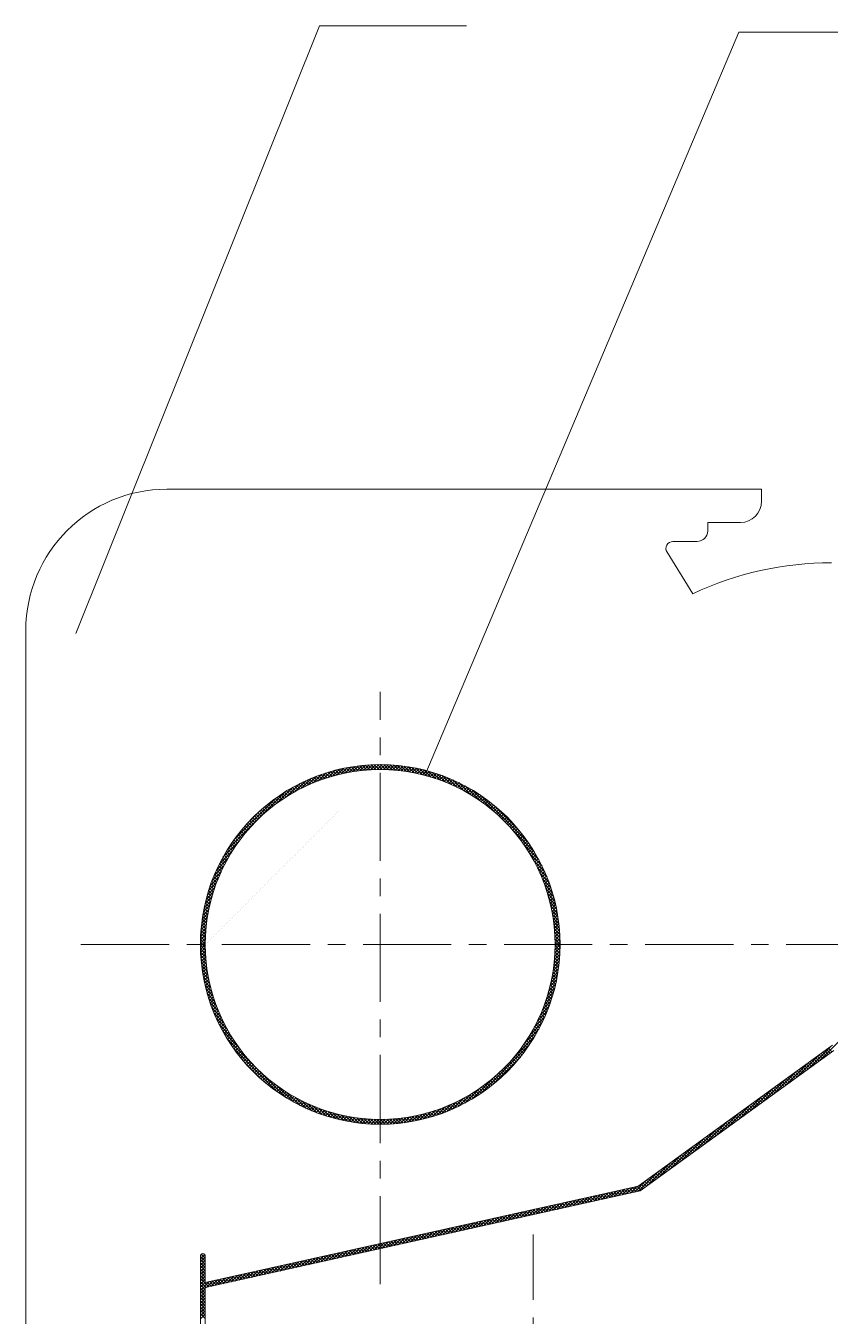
# Model space of a CAD drawing. Header units: millimetres. Extents: x 2882 to 3476, y 1065 to 1485.
# Drawn here: x 3072.64 to 3095.45, y 1157.31 to 1193.9 of the extents above; entities that cross this region are included whole.
import ezdxf

# ---------------------------------------------------------------- set-up
doc = ezdxf.new("R2010")
doc.units = ezdxf.units.MM
doc.linetypes.add('CENTERX2', pattern=[4, 2.5, -0.5, 0.5, -0.5])
for name, color, linetype, lineweight, true_color in [('1', 1, 'Continuous', 18, 0xff0000), ('2', 2, 'Continuous', 18, 0xffff00), ('3', 3, 'CENTERX2', 18, 0x00ff00)]:
    doc.layers.add(name, color=color, linetype=linetype, lineweight=lineweight, true_color=true_color)
pattern_1 = [(45, (2759.298956, 631.19546), (-0.0449012806, 0.0449012806), []), (135, (2759.298956, 631.19546), (-0.0449012806, -0.0449012806), [])]

msp = doc.modelspace()

# ---------------------------------------------------------------- hatches: boundary and pattern name
at = {"layer": '2'}
h = msp.add_hatch(dxfattribs=at)
h.set_pattern_fill('ANSI37', color=256, scale=0.02, style=0)
h.set_pattern_definition(pattern_1)
edge = h.paths.add_edge_path(flags=0)
edge.add_line((3082.69235, 1172.95071), (3082.69235, 1172.81232))
edge.add_arc((3082.69235, 1167.85292), 4.9594, 0, 90, ccw=False)
edge.add_line((3087.65175, 1167.85292), (3087.79014, 1167.85292))
edge.add_arc((3082.69235, 1167.85292), 5.09779, 0, 90)
edge = h.paths.add_edge_path(flags=0)
edge.add_arc((3082.69235, 1167.85292), 5.09779, 90, 180)
edge.add_line((3077.59455, 1167.85292), (3077.73294, 1167.85292))
edge.add_arc((3082.69235, 1167.85292), 4.9594, 90, 180, ccw=False)
edge.add_line((3082.69235, 1172.81232), (3082.69235, 1172.95071))
edge = h.paths.add_edge_path(flags=0)
edge.add_arc((3082.69235, 1167.85292), 5.09779, 0, 90)
edge.add_line((3082.69235, 1172.95071), (3082.69235, 1172.81232))
edge.add_arc((3082.69235, 1167.85292), 4.9594, 0, 90, ccw=False)
edge.add_arc((3082.69235, 1167.85292), 4.9594, 270, 360, ccw=False)
edge.add_line((3082.69235, 1162.89352), (3082.69235, 1162.75513))
edge.add_arc((3082.69235, 1167.85292), 5.09779, 270, 360)
edge = h.paths.add_edge_path(flags=0)
edge.add_arc((3082.69235, 1167.85292), 4.9594, 180, 270, ccw=False)
edge.add_arc((3082.69235, 1167.85292), 4.9594, 90, 180, ccw=False)
edge.add_line((3082.69235, 1172.81232), (3082.69235, 1172.95071))
edge.add_arc((3082.69235, 1167.85292), 5.09779, 90, 180)
edge.add_arc((3082.69235, 1167.85292), 5.09779, 180, 270)
edge.add_line((3082.69235, 1162.75513), (3082.69235, 1162.89352))
h = msp.add_hatch(dxfattribs=at)
h.set_pattern_fill('ANSI37', color=256, scale=0.02, style=0)
h.set_pattern_definition(pattern_1)
edge = h.paths.add_edge_path(flags=0)
edge.add_line((3082.69235, 1172.81232), (3082.69235, 1172.95071))
edge.add_arc((3082.69235, 1167.85292), 5.09779, 90, 180)
edge.add_line((3077.59455, 1167.85292), (3077.73294, 1167.85292))
edge.add_arc((3082.69235, 1167.85292), 4.9594, 90, 180, ccw=False)
edge = h.paths.add_edge_path(flags=0)
edge.add_line((3082.69235, 1172.95071), (3082.69235, 1172.81232))
edge.add_arc((3082.69235, 1167.85292), 4.9594, 0, 90, ccw=False)
edge.add_line((3087.65175, 1167.85292), (3087.79014, 1167.85292))
edge.add_arc((3082.69235, 1167.85292), 5.09779, 0, 90)

# ---------------------------------------------------------------- linework, layer by layer
at = {"layer": '1'}
for p, q in [((3076.64368, 1180.75853), (3093.50555, 1180.75853)), ((3093.50555, 1180.41534), (3093.50555, 1180.75853)), ((3092.90555, 1179.81534), (3091.97943, 1179.81534)), ((3091.97943, 1179.81534), (3091.97943, 1179.57719)), ((3091.67943, 1179.27719), (3090.99388, 1179.27719)), ((3090.82432, 1178.97112), (3091.55879, 1177.79704)), ((3072.64368, 1176.75853), (3072.64368, 1111.50776)), ((3082.69235, 1172.8459), (3082.69235, 1172.8459)), ((3095.51799, 1164.99307), (3090.00339, 1160.9969)), ((3095.55127, 1164.84628), (3090.06141, 1160.86804)), ((3090.00339, 1160.9969), (3077.73294, 1158.265)), ((3090.06141, 1160.86804), (3077.73294, 1158.12322)), ((3077.59455, 1159.0177), (3077.59455, 1129.22033)), ((3077.73294, 1159.0177), (3077.73294, 1158.265)), ((3077.73294, 1158.12322), (3077.73294, 1130.14307))]:
    msp.add_line(p, q, dxfattribs=at)
for radius in [5.09779, 4.9594]:
    msp.add_circle((3082.69235, 1167.85292), radius, dxfattribs=at)
for centre, radius, start, end in [((3076.64368, 1176.75853), 4, 90, 180), ((3092.90555, 1180.41534), 0.6, 270, 0), ((3091.67943, 1179.57719), 0.3, 270, 0), ((3090.99388, 1179.07719), 0.2, 90, 212.028677), ((3095.47793, 1169.46059), 9.21174, 89.910349, 115.179253), ((3077.66375, 1159.0177), 0.06919, 0, 180)]:
    msp.add_arc(centre, radius, start, end, dxfattribs=at)
at = {"layer": '2'}
for p, q in [((3074.06232, 1176.66922), (3080.97477, 1193.89597)), ((3080.97477, 1193.89597), (3085.14219, 1193.89597)), ((3083.98822, 1172.71273), (3092.85796, 1193.7125)), ((3092.85796, 1193.7125), (3096.93021, 1193.7125)), ((3095.15223, 1164.55712), (3095.75265, 1165.15753)), ((3094.82609, 1164.32078), (3095.44678, 1164.94146)), ((3095.34454, 1164.69647), (3095.24545, 1164.79557)), ((3095.39661, 1164.73421), (3095.29752, 1164.8333)), ((3095.44868, 1164.77194), (3095.34959, 1164.87104)), ((3095.50075, 1164.80967), (3095.40166, 1164.90877)), ((3094.17381, 1163.8481), (3094.79449, 1164.46878)), ((3094.49995, 1164.08444), (3095.12064, 1164.70512)), ((3094.82384, 1164.31915), (3094.72475, 1164.41824)), ((3094.87591, 1164.35688), (3094.77682, 1164.45598)), ((3094.92798, 1164.39461), (3094.82889, 1164.49371)), ((3094.98005, 1164.43235), (3094.88096, 1164.53144)), ((3095.03212, 1164.47008), (3094.93303, 1164.56917)), ((3095.08419, 1164.50781), (3094.9851, 1164.60691)), ((3095.13626, 1164.54554), (3095.03717, 1164.64464)), ((3095.18833, 1164.58328), (3095.08924, 1164.68237)), ((3095.2404, 1164.62101), (3095.14131, 1164.7201)), ((3095.29247, 1164.65874), (3095.19338, 1164.75784)), ((3093.84766, 1163.61176), (3094.46835, 1164.23244)), ((3094.30315, 1163.94182), (3094.20405, 1164.04092)), ((3094.35522, 1163.97955), (3094.25612, 1164.07865)), ((3094.40729, 1164.01729), (3094.30819, 1164.11638)), ((3094.45936, 1164.05502), (3094.36026, 1164.15412)), ((3094.51143, 1164.09275), (3094.41233, 1164.19185)), ((3094.5635, 1164.13049), (3094.4644, 1164.22958)), ((3094.61557, 1164.16822), (3094.51647, 1164.26731)), ((3094.66764, 1164.20595), (3094.56854, 1164.30505)), ((3094.71971, 1164.24368), (3094.62061, 1164.34278)), ((3094.77177, 1164.28142), (3094.67268, 1164.38051)), ((3093.19538, 1163.13908), (3093.81607, 1163.75976)), ((3093.52152, 1163.37542), (3094.14221, 1163.9961)), ((3093.83452, 1163.60223), (3093.73542, 1163.70132)), ((3093.88659, 1163.63996), (3093.78749, 1163.73906)), ((3093.93866, 1163.67769), (3093.83956, 1163.77679)), ((3093.99073, 1163.71543), (3093.89163, 1163.81452)), ((3094.0428, 1163.75316), (3093.9437, 1163.85225)), ((3094.09487, 1163.79089), (3093.99577, 1163.88999)), ((3094.14694, 1163.82862), (3094.04784, 1163.92772)), ((3094.19901, 1163.86636), (3094.09991, 1163.96545)), ((3094.25108, 1163.90409), (3094.15198, 1164.00319)), ((3092.86924, 1162.90274), (3093.48992, 1163.52343)), ((3093.31382, 1163.2249), (3093.21472, 1163.324)), ((3093.36589, 1163.26264), (3093.26679, 1163.36173)), ((3093.41796, 1163.30037), (3093.31886, 1163.39946)), ((3093.47003, 1163.3381), (3093.37093, 1163.4372)), ((3093.5221, 1163.37583), (3093.423, 1163.47493)), ((3093.57417, 1163.41357), (3093.47507, 1163.51266)), ((3093.62624, 1163.4513), (3093.52714, 1163.55039)), ((3093.67831, 1163.48903), (3093.57921, 1163.58813)), ((3093.73038, 1163.52676), (3093.63128, 1163.62586)), ((3093.78245, 1163.5645), (3093.68335, 1163.66359)), ((3092.21695, 1162.43006), (3092.83764, 1163.05075)), ((3092.54309, 1162.6664), (3093.16378, 1163.28709)), ((3092.79312, 1162.84758), (3092.69402, 1162.94667)), ((3092.84519, 1162.88531), (3092.74609, 1162.9844)), ((3092.89726, 1162.92304), (3092.79816, 1163.02214)), ((3092.94933, 1162.96077), (3092.85023, 1163.05987)), ((3093.0014, 1162.99851), (3092.9023, 1163.0976)), ((3093.05347, 1163.03624), (3092.95437, 1163.13534)), ((3093.10554, 1163.07397), (3093.00644, 1163.17307)), ((3093.15761, 1163.1117), (3093.05851, 1163.2108)), ((3093.20968, 1163.14944), (3093.11058, 1163.24853)), ((3093.26175, 1163.18717), (3093.16265, 1163.28627)), ((3091.56467, 1161.95738), (3092.18535, 1162.57807)), ((3091.89081, 1162.19372), (3092.5115, 1162.81441)), ((3092.27242, 1162.47025), (3092.17332, 1162.56935)), ((3092.32449, 1162.50798), (3092.22539, 1162.60708)), ((3092.37656, 1162.54572), (3092.27746, 1162.64481)), ((3092.42863, 1162.58345), (3092.32953, 1162.68254)), ((3092.4807, 1162.62118), (3092.3816, 1162.72028)), ((3092.53277, 1162.65891), (3092.43367, 1162.75801)), ((3092.58484, 1162.69665), (3092.48574, 1162.79574)), ((3092.63691, 1162.73438), (3092.53781, 1162.83347)), ((3092.68898, 1162.77211), (3092.58988, 1162.87121)), ((3092.74105, 1162.80984), (3092.64195, 1162.90894)), ((3091.23852, 1161.72104), (3091.85921, 1162.34173)), ((3091.80379, 1162.13066), (3091.70469, 1162.22975)), ((3091.85586, 1162.16839), (3091.75676, 1162.26749)), ((3091.90793, 1162.20612), (3091.80883, 1162.30522)), ((3091.96, 1162.24385), (3091.8609, 1162.34295)), ((3092.01207, 1162.28159), (3091.91297, 1162.38068)), ((3092.06414, 1162.31932), (3091.96504, 1162.41842)), ((3092.11621, 1162.35705), (3092.01711, 1162.45615)), ((3092.16828, 1162.39479), (3092.06918, 1162.49388)), ((3092.22035, 1162.43252), (3092.12125, 1162.53161)), ((3090.58624, 1161.24836), (3091.20693, 1161.86905)), ((3090.91238, 1161.4847), (3091.53307, 1162.10539)), ((3091.28309, 1161.75333), (3091.18399, 1161.85243)), ((3091.33516, 1161.79106), (3091.23606, 1161.89016)), ((3091.38723, 1161.8288), (3091.28813, 1161.92789)), ((3091.4393, 1161.86653), (3091.3402, 1161.96562)), ((3091.49137, 1161.90426), (3091.39227, 1162.00336)), ((3091.54344, 1161.94199), (3091.44434, 1162.04109)), ((3091.59551, 1161.97973), (3091.49641, 1162.07882)), ((3091.64758, 1162.01746), (3091.54848, 1162.11655)), ((3091.69965, 1162.05519), (3091.60055, 1162.15429)), ((3091.75172, 1162.09292), (3091.65262, 1162.19202)), ((3090.2601, 1161.01202), (3090.88079, 1161.63271)), ((3090.76239, 1161.376), (3090.66329, 1161.4751)), ((3090.81446, 1161.41374), (3090.71536, 1161.51283)), ((3090.86653, 1161.45147), (3090.76743, 1161.55057)), ((3090.9186, 1161.4892), (3090.8195, 1161.5883)), ((3090.97067, 1161.52694), (3090.87157, 1161.62603)), ((3091.02274, 1161.56467), (3090.92364, 1161.66376)), ((3091.07481, 1161.6024), (3090.97571, 1161.7015)), ((3091.12688, 1161.64013), (3091.02778, 1161.73923)), ((3091.17895, 1161.67787), (3091.07985, 1161.77696)), ((3091.23102, 1161.7156), (3091.13192, 1161.81469)), ((3089.90074, 1160.83227), (3090.2285, 1161.16003)), ((3090.01627, 1160.85799), (3090.55464, 1161.39637)), ((3090.29376, 1161.03641), (3090.19466, 1161.13551)), ((3090.34583, 1161.07414), (3090.24673, 1161.17324)), ((3090.3979, 1161.11188), (3090.2988, 1161.21097)), ((3090.44997, 1161.14961), (3090.35087, 1161.2487)), ((3090.50204, 1161.18734), (3090.40294, 1161.28644)), ((3090.55411, 1161.22507), (3090.45501, 1161.32417)), ((3090.60618, 1161.26281), (3090.50708, 1161.3619)), ((3090.65825, 1161.30054), (3090.55915, 1161.39963)), ((3090.71032, 1161.33827), (3090.61122, 1161.43737)), ((3088.74552, 1160.57507), (3088.9279, 1160.75745)), ((3088.86104, 1160.60079), (3089.04342, 1160.78317)), ((3088.99362, 1160.63031), (3088.87766, 1160.74627)), ((3089.06707, 1160.64666), (3088.95111, 1160.76262)), ((3088.97656, 1160.62651), (3089.15895, 1160.80889)), ((3089.14052, 1160.66301), (3089.02456, 1160.77897)), ((3089.09208, 1160.65223), (3089.27447, 1160.83461)), ((3089.21397, 1160.67936), (3089.098, 1160.79532)), ((3089.28741, 1160.69572), (3089.17145, 1160.81168)), ((3089.20761, 1160.67795), (3089.38999, 1160.86033)), ((3089.36086, 1160.71207), (3089.2449, 1160.82803)), ((3089.43431, 1160.72842), (3089.31835, 1160.84438)), ((3089.32313, 1160.70367), (3089.50551, 1160.88605)), ((3089.50776, 1160.74478), (3089.3918, 1160.86074)), ((3089.43865, 1160.72939), (3089.62104, 1160.91177)), ((3089.58121, 1160.76113), (3089.46525, 1160.87709)), ((3089.65466, 1160.77748), (3089.5387, 1160.89344)), ((3089.55418, 1160.75511), (3089.73656, 1160.93749)), ((3089.72811, 1160.79383), (3089.61215, 1160.90979)), ((3089.6697, 1160.78083), (3089.85208, 1160.96321)), ((3089.80156, 1160.81019), (3089.6856, 1160.92615)), ((3089.87501, 1160.82654), (3089.75905, 1160.9425)), ((3089.78522, 1160.80655), (3089.9676, 1160.98893)), ((3089.94846, 1160.84289), (3089.8325, 1160.95885)), ((3090.02191, 1160.85925), (3089.90595, 1160.97521)), ((3090.08548, 1160.88548), (3089.9794, 1160.99156)), ((3090.13755, 1160.92321), (3090.03845, 1161.02231)), ((3090.18962, 1160.96095), (3090.09052, 1161.06004)), ((3090.24169, 1160.99868), (3090.14259, 1161.09777)), ((3087.1282, 1160.21499), (3087.31058, 1160.39737)), ((3087.24372, 1160.24071), (3087.42611, 1160.42309)), ((3087.37772, 1160.27054), (3087.26176, 1160.3865)), ((3087.45117, 1160.28689), (3087.33521, 1160.40285)), ((3087.35924, 1160.26643), (3087.54163, 1160.44881)), ((3087.52462, 1160.30325), (3087.40866, 1160.41921)), ((3087.47477, 1160.29215), (3087.65715, 1160.47453)), ((3087.59807, 1160.3196), (3087.48211, 1160.43556)), ((3087.67152, 1160.33595), (3087.55556, 1160.45191)), ((3087.59029, 1160.31787), (3087.77267, 1160.50025)), ((3087.74497, 1160.35231), (3087.62901, 1160.46827)), ((3087.81842, 1160.36866), (3087.70246, 1160.48462)), ((3087.70581, 1160.34359), (3087.8882, 1160.52597)), ((3087.89187, 1160.38501), (3087.77591, 1160.50097)), ((3087.82134, 1160.36931), (3088.00372, 1160.55169)), ((3087.96532, 1160.40136), (3087.84936, 1160.51733)), ((3088.03877, 1160.41772), (3087.92281, 1160.53368)), ((3087.93686, 1160.39503), (3088.11924, 1160.57741)), ((3088.11222, 1160.43407), (3087.99626, 1160.55003)), ((3088.05238, 1160.42075), (3088.23476, 1160.60313)), ((3088.18567, 1160.45042), (3088.06971, 1160.56638)), ((3088.25912, 1160.46678), (3088.14316, 1160.58274)), ((3088.1679, 1160.44647), (3088.35029, 1160.62885)), ((3088.33257, 1160.48313), (3088.21661, 1160.59909)), ((3088.28343, 1160.47219), (3088.46581, 1160.65457)), ((3088.40602, 1160.49948), (3088.29006, 1160.61544)), ((3088.47947, 1160.51584), (3088.36351, 1160.6318)), ((3088.39895, 1160.49791), (3088.58133, 1160.68029)), ((3088.55292, 1160.53219), (3088.43696, 1160.64815)), ((3088.62637, 1160.54854), (3088.51041, 1160.6645)), ((3088.51447, 1160.52363), (3088.69686, 1160.70601)), ((3088.69982, 1160.56489), (3088.58386, 1160.68085)), ((3088.62999, 1160.54935), (3088.81238, 1160.73173)), ((3088.77327, 1160.58125), (3088.65731, 1160.69721)), ((3088.84672, 1160.5976), (3088.73076, 1160.71356)), ((3088.92017, 1160.61395), (3088.80421, 1160.72991)), ((3085.39536, 1159.82919), (3085.57774, 1160.01157)), ((3085.51088, 1159.85491), (3085.69327, 1160.03729)), ((3085.68838, 1159.89442), (3085.57242, 1160.01039)), ((3085.62641, 1159.88063), (3085.80879, 1160.06301)), ((3085.76183, 1159.91078), (3085.64587, 1160.02674)), ((3085.83528, 1159.92713), (3085.71932, 1160.04309)), ((3085.74193, 1159.90635), (3085.92431, 1160.08873)), ((3085.90873, 1159.94348), (3085.79277, 1160.05944)), ((3085.85745, 1159.93207), (3086.03983, 1160.11445)), ((3085.98218, 1159.95984), (3085.86622, 1160.0758)), ((3086.05563, 1159.97619), (3085.93967, 1160.09215)), ((3085.97297, 1159.95779), (3086.15536, 1160.14017)), ((3086.12908, 1159.99254), (3086.01312, 1160.1085)), ((3086.20253, 1160.0089), (3086.08657, 1160.12486)), ((3086.0885, 1159.98351), (3086.27088, 1160.16589)), ((3086.27598, 1160.02525), (3086.16002, 1160.14121)), ((3086.20402, 1160.00923), (3086.3864, 1160.19161)), ((3086.34943, 1160.0416), (3086.23347, 1160.15756)), ((3086.42288, 1160.05795), (3086.30692, 1160.17391)), ((3086.31954, 1160.03495), (3086.50193, 1160.21733)), ((3086.49633, 1160.07431), (3086.38037, 1160.19027)), ((3086.43506, 1160.06067), (3086.61745, 1160.24305)), ((3086.56978, 1160.09066), (3086.45382, 1160.20662)), ((3086.64323, 1160.10701), (3086.52727, 1160.22297)), ((3086.55059, 1160.08639), (3086.73297, 1160.26877)), ((3086.71668, 1160.12337), (3086.60072, 1160.23933)), ((3086.66611, 1160.11211), (3086.84849, 1160.29449)), ((3086.79013, 1160.13972), (3086.67417, 1160.25568)), ((3086.86358, 1160.15607), (3086.74762, 1160.27203)), ((3086.78163, 1160.13783), (3086.96402, 1160.32021)), ((3086.93703, 1160.17242), (3086.82107, 1160.28838)), ((3087.01048, 1160.18878), (3086.89452, 1160.30474)), ((3086.89715, 1160.16355), (3087.07954, 1160.34593)), ((3087.08393, 1160.20513), (3086.96796, 1160.32109)), ((3087.01268, 1160.18927), (3087.19506, 1160.37165)), ((3087.15737, 1160.22148), (3087.04141, 1160.33744)), ((3087.23082, 1160.23784), (3087.11486, 1160.3538)), ((3087.30427, 1160.25419), (3087.18831, 1160.37015)), ((3083.77804, 1159.4691), (3083.96043, 1159.65149)), ((3083.89357, 1159.49483), (3084.07595, 1159.67721)), ((3084.07249, 1159.53466), (3083.95653, 1159.65062)), ((3084.00909, 1159.52055), (3084.19147, 1159.70293)), ((3084.14594, 1159.55101), (3084.02998, 1159.66697)), ((3084.21939, 1159.56737), (3084.10343, 1159.68333)), ((3084.12461, 1159.54627), (3084.307, 1159.72865)), ((3084.29284, 1159.58372), (3084.17688, 1159.69968)), ((3084.24013, 1159.57199), (3084.42252, 1159.75437)), ((3084.36629, 1159.60007), (3084.25033, 1159.71603)), ((3084.43974, 1159.61643), (3084.32378, 1159.73239)), ((3084.35566, 1159.59771), (3084.53804, 1159.78009)), ((3084.51319, 1159.63278), (3084.39723, 1159.74874)), ((3084.58664, 1159.64913), (3084.47068, 1159.76509)), ((3084.47118, 1159.62343), (3084.65356, 1159.80581)), ((3084.66009, 1159.66548), (3084.54413, 1159.78144)), ((3084.5867, 1159.64915), (3084.76909, 1159.83153)), ((3084.73354, 1159.68184), (3084.61758, 1159.7978)), ((3084.80699, 1159.69819), (3084.69103, 1159.81415)), ((3084.70222, 1159.67487), (3084.88461, 1159.85725)), ((3084.88044, 1159.71454), (3084.76448, 1159.8305)), ((3084.81775, 1159.70059), (3085.00013, 1159.88297)), ((3084.95389, 1159.7309), (3084.83792, 1159.84686)), ((3085.02733, 1159.74725), (3084.91137, 1159.86321)), ((3084.93327, 1159.72631), (3085.11565, 1159.90869)), ((3085.10078, 1159.7636), (3084.98482, 1159.87956)), ((3085.04879, 1159.75203), (3085.23118, 1159.93441)), ((3085.17423, 1159.77995), (3085.05827, 1159.89591)), ((3085.24768, 1159.79631), (3085.13172, 1159.91227)), ((3085.16431, 1159.77775), (3085.3467, 1159.96013)), ((3085.32113, 1159.81266), (3085.20517, 1159.92862)), ((3085.39458, 1159.82901), (3085.27862, 1159.94497)), ((3085.27984, 1159.80347), (3085.46222, 1159.98585)), ((3085.46803, 1159.84537), (3085.35207, 1159.96133)), ((3085.54148, 1159.86172), (3085.42552, 1159.97768)), ((3085.61493, 1159.87807), (3085.49897, 1159.99403)), ((3082.16073, 1159.10902), (3082.34311, 1159.29141)), ((3082.27625, 1159.13474), (3082.45863, 1159.31713)), ((3082.4566, 1159.1749), (3082.34064, 1159.29086)), ((3082.39177, 1159.16046), (3082.57416, 1159.34285)), ((3082.53005, 1159.19125), (3082.41409, 1159.30721)), ((3082.6035, 1159.2076), (3082.48754, 1159.32356)), ((3082.50729, 1159.18618), (3082.68968, 1159.36857)), ((3082.67695, 1159.22396), (3082.56099, 1159.33992)), ((3082.62282, 1159.2119), (3082.8052, 1159.39429)), ((3082.7504, 1159.24031), (3082.63444, 1159.35627)), ((3082.82385, 1159.25666), (3082.70788, 1159.37262)), ((3082.73834, 1159.23762), (3082.92072, 1159.42001)), ((3082.89729, 1159.27301), (3082.78133, 1159.38897)), ((3082.85386, 1159.26334), (3083.03625, 1159.44573)), ((3082.97074, 1159.28937), (3082.85478, 1159.40533)), ((3083.04419, 1159.30572), (3082.92823, 1159.42168)), ((3082.96938, 1159.28906), (3083.15177, 1159.47145)), ((3083.11764, 1159.32207), (3083.00168, 1159.43803)), ((3083.19109, 1159.33843), (3083.07513, 1159.45439)), ((3083.08491, 1159.31478), (3083.26729, 1159.49717)), ((3083.26454, 1159.35478), (3083.14858, 1159.47074)), ((3083.20043, 1159.3405), (3083.38281, 1159.52289)), ((3083.33799, 1159.37113), (3083.22203, 1159.48709)), ((3083.41144, 1159.38748), (3083.29548, 1159.50345)), ((3083.31595, 1159.36622), (3083.49834, 1159.54861)), ((3083.48489, 1159.40384), (3083.36893, 1159.5198)), ((3083.43148, 1159.39194), (3083.61386, 1159.57433)), ((3083.55834, 1159.42019), (3083.44238, 1159.53615)), ((3083.63179, 1159.43654), (3083.51583, 1159.5525)), ((3083.547, 1159.41766), (3083.72938, 1159.60005)), ((3083.70524, 1159.4529), (3083.58928, 1159.56886)), ((3083.66252, 1159.44338), (3083.8449, 1159.62577)), ((3083.77869, 1159.46925), (3083.66273, 1159.58521)), ((3083.85214, 1159.4856), (3083.73618, 1159.60156)), ((3083.92559, 1159.50195), (3083.80963, 1159.61792)), ((3083.99904, 1159.51831), (3083.88308, 1159.63427)), ((3077.59455, 1158.94318), (3077.71527, 1159.06389)), ((3077.73294, 1158.86961), (3077.59455, 1159.008)), ((3077.59455, 1158.85338), (3077.73294, 1158.99176)), ((3077.73294, 1158.7798), (3077.59455, 1158.91819)), ((3077.59682, 1159.03524), (3077.6462, 1159.08463)), ((3077.73294, 1158.95941), (3077.62058, 1159.07177)), ((3080.54341, 1158.74894), (3080.72579, 1158.93133)), ((3080.76725, 1158.79878), (3080.65129, 1158.91474)), ((3080.65893, 1158.77466), (3080.84132, 1158.95705)), ((3080.8407, 1158.81513), (3080.72474, 1158.93109)), ((3080.77445, 1158.80038), (3080.95684, 1158.98277)), ((3080.91415, 1158.83149), (3080.79819, 1158.94745)), ((3080.9876, 1158.84784), (3080.87164, 1158.9638)), ((3080.88998, 1158.8261), (3081.07236, 1159.00849)), ((3081.06105, 1158.86419), (3080.94509, 1158.98015)), ((3081.0055, 1158.85182), (3081.18788, 1159.03421)), ((3081.1345, 1158.88054), (3081.01854, 1158.9965)), ((3081.20795, 1158.8969), (3081.09199, 1159.01286)), ((3081.12102, 1158.87754), (3081.30341, 1159.05993)), ((3081.2814, 1158.91325), (3081.16544, 1159.02921)), ((3081.23655, 1158.90326), (3081.41893, 1159.08565)), ((3081.35485, 1158.9296), (3081.23889, 1159.04556)), ((3081.4283, 1158.94596), (3081.31234, 1159.06192)), ((3081.35207, 1158.92898), (3081.53445, 1159.11137)), ((3081.50175, 1158.96231), (3081.38579, 1159.07827)), ((3081.5752, 1158.97866), (3081.45924, 1159.09462)), ((3081.46759, 1158.9547), (3081.64997, 1159.13709)), ((3081.64865, 1158.99501), (3081.53269, 1159.11098)), ((3081.58311, 1158.98042), (3081.7655, 1159.16281)), ((3081.7221, 1159.01137), (3081.60614, 1159.12733)), ((3081.79555, 1159.02772), (3081.67959, 1159.14368)), ((3081.69864, 1159.00614), (3081.88102, 1159.18853)), ((3081.869, 1159.04407), (3081.75304, 1159.16003)), ((3081.81416, 1159.03186), (3081.99654, 1159.21425)), ((3081.94245, 1159.06043), (3081.82649, 1159.17639)), ((3082.0159, 1159.07678), (3081.89994, 1159.19274)), ((3081.92968, 1159.05758), (3082.11207, 1159.23997)), ((3082.08935, 1159.09313), (3081.97339, 1159.20909)), ((3082.0452, 1159.0833), (3082.22759, 1159.26569)), ((3082.1628, 1159.10949), (3082.04684, 1159.22545)), ((3082.23625, 1159.12584), (3082.12029, 1159.2418)), ((3082.3097, 1159.14219), (3082.19374, 1159.25815)), ((3082.38315, 1159.15854), (3082.26719, 1159.2745)), ((3077.59455, 1158.76357), (3077.73294, 1158.90196)), ((3077.73294, 1158.69), (3077.59455, 1158.82839)), ((3077.59455, 1158.67377), (3077.73294, 1158.81216)), ((3077.73294, 1158.6002), (3077.59455, 1158.73859)), ((3077.59455, 1158.58397), (3077.73294, 1158.72236)), ((3077.73294, 1158.5104), (3077.59455, 1158.64879)), ((3077.59455, 1158.49417), (3077.73294, 1158.63255)), ((3077.73294, 1158.42059), (3077.59455, 1158.55898)), ((3078.81057, 1158.36314), (3078.99295, 1158.54553)), ((3078.92609, 1158.38886), (3079.10848, 1158.57125)), ((3079.15136, 1158.43902), (3079.0354, 1158.55498)), ((3079.04161, 1158.41458), (3079.224, 1158.59697)), ((3079.22481, 1158.45537), (3079.10885, 1158.57133)), ((3079.15714, 1158.4403), (3079.33952, 1158.62269)), ((3079.29826, 1158.47172), (3079.1823, 1158.58768)), ((3079.37171, 1158.48807), (3079.25575, 1158.60404)), ((3079.27266, 1158.46602), (3079.45504, 1158.64841)), ((3079.44516, 1158.50443), (3079.3292, 1158.62039)), ((3079.38818, 1158.49174), (3079.57057, 1158.67413)), ((3079.51861, 1158.52078), (3079.40265, 1158.63674)), ((3079.59206, 1158.53713), (3079.4761, 1158.65309)), ((3079.50371, 1158.51746), (3079.68609, 1158.69985)), ((3079.66551, 1158.55349), (3079.54955, 1158.66945)), ((3079.61923, 1158.54318), (3079.80161, 1158.72557)), ((3079.73896, 1158.56984), (3079.623, 1158.6858)), ((3079.81241, 1158.58619), (3079.69645, 1158.70215)), ((3079.73475, 1158.5689), (3079.91713, 1158.75129)), ((3079.88586, 1158.60255), (3079.7699, 1158.71851)), ((3079.95931, 1158.6189), (3079.84335, 1158.73486)), ((3079.85027, 1158.59462), (3080.03266, 1158.77701)), ((3080.03276, 1158.63525), (3079.9168, 1158.75121)), ((3079.9658, 1158.62034), (3080.14818, 1158.80273)), ((3080.10621, 1158.6516), (3079.99025, 1158.76756)), ((3080.17966, 1158.66796), (3080.0637, 1158.78392)), ((3080.08132, 1158.64606), (3080.2637, 1158.82845)), ((3080.25311, 1158.68431), (3080.13715, 1158.80027)), ((3080.19684, 1158.67178), (3080.37923, 1158.85417)), ((3080.32656, 1158.70066), (3080.2106, 1158.81662)), ((3080.40001, 1158.71702), (3080.28405, 1158.83298)), ((3080.31236, 1158.6975), (3080.49475, 1158.87989)), ((3080.47346, 1158.73337), (3080.3575, 1158.84933)), ((3080.42789, 1158.72322), (3080.61027, 1158.90561)), ((3080.54691, 1158.74972), (3080.43095, 1158.86568)), ((3080.62036, 1158.76607), (3080.5044, 1158.88203)), ((3080.69381, 1158.78243), (3080.57784, 1158.89839)), ((3077.59455, 1158.40436), (3077.73294, 1158.54275)), ((3077.73294, 1158.33079), (3077.59455, 1158.46918)), ((3077.59455, 1158.31456), (3077.73294, 1158.45295)), ((3077.82927, 1158.14466), (3077.59455, 1158.37938)), ((3077.59455, 1158.22476), (3077.73294, 1158.36315)), ((3077.75582, 1158.12831), (3077.59455, 1158.28958)), ((3077.59455, 1158.04515), (3077.83773, 1158.28832)), ((3077.59455, 1158.13495), (3077.73294, 1158.27334)), ((3077.73294, 1158.06138), (3077.59455, 1158.19977)), ((3077.77087, 1158.13166), (3077.95325, 1158.31405)), ((3077.90272, 1158.16102), (3077.78676, 1158.27698)), ((3077.97617, 1158.17737), (3077.86021, 1158.29333)), ((3077.88639, 1158.15738), (3078.06877, 1158.33977)), ((3078.04962, 1158.19372), (3077.93366, 1158.30968)), ((3078.00191, 1158.1831), (3078.1843, 1158.36549)), ((3078.12307, 1158.21008), (3078.00711, 1158.32604)), ((3078.19652, 1158.22643), (3078.08056, 1158.34239)), ((3078.11743, 1158.20882), (3078.29982, 1158.39121)), ((3078.26997, 1158.24278), (3078.15401, 1158.35874)), ((3078.34342, 1158.25913), (3078.22746, 1158.37509)), ((3078.23296, 1158.23454), (3078.41534, 1158.41693)), ((3078.41687, 1158.27549), (3078.30091, 1158.39145)), ((3078.34848, 1158.26026), (3078.53086, 1158.44265)), ((3078.49032, 1158.29184), (3078.37436, 1158.4078)), ((3078.56377, 1158.30819), (3078.4478, 1158.42415)), ((3078.464, 1158.28598), (3078.64639, 1158.46837)), ((3078.63721, 1158.32455), (3078.52125, 1158.44051)), ((3078.57952, 1158.3117), (3078.76191, 1158.49409)), ((3078.71066, 1158.3409), (3078.5947, 1158.45686)), ((3078.78411, 1158.35725), (3078.66815, 1158.47321)), ((3078.69505, 1158.33742), (3078.87743, 1158.51981)), ((3078.85756, 1158.3736), (3078.7416, 1158.48956)), ((3078.93101, 1158.38996), (3078.81505, 1158.50592)), ((3079.00446, 1158.40631), (3078.8885, 1158.52227)), ((3079.07791, 1158.42266), (3078.96195, 1158.53862)), ((3077.73294, 1157.97158), (3077.59455, 1158.10997)), ((3077.59455, 1157.95535), (3077.73294, 1158.09374)), ((3077.73294, 1157.88178), (3077.59455, 1158.02017)), ((3077.59455, 1157.86555), (3077.73294, 1158.00394)), ((3077.73294, 1157.79198), (3077.59455, 1157.93037)), ((3077.59455, 1157.77574), (3077.73294, 1157.91413)), ((3077.73294, 1157.70217), (3077.59455, 1157.84056)), ((3077.59455, 1157.68594), (3077.73294, 1157.82433)), ((3077.73294, 1157.61237), (3077.59455, 1157.75076)), ((3077.59455, 1157.59614), (3077.73294, 1157.73453)), ((3077.73294, 1157.52257), (3077.59455, 1157.66096)), ((3077.59455, 1157.50634), (3077.73294, 1157.64473)), ((3077.73294, 1157.43277), (3077.59455, 1157.57115)), ((3077.59455, 1157.41653), (3077.73294, 1157.55492)), ((3077.73294, 1157.34296), (3077.59455, 1157.48135)), ((3077.59455, 1157.32673), (3077.73294, 1157.46512)), ((3077.73294, 1157.25316), (3077.59455, 1157.39155)), ((3077.59455, 1157.23693), (3077.73294, 1157.37532))]:
    msp.add_line(p, q, dxfattribs=at)
at = {"layer": '3'}
for p, q in [((3082.69235, 1158.22157), (3082.69235, 1175.01086)), ((3074.20598, 1167.85292), (3118.07343, 1167.85292)), ((3087.03235, 1129.78108), (3087.03235, 1159.63145))]:
    msp.add_line(p, q, dxfattribs=at)

doc.saveas('drawing.dxf')
